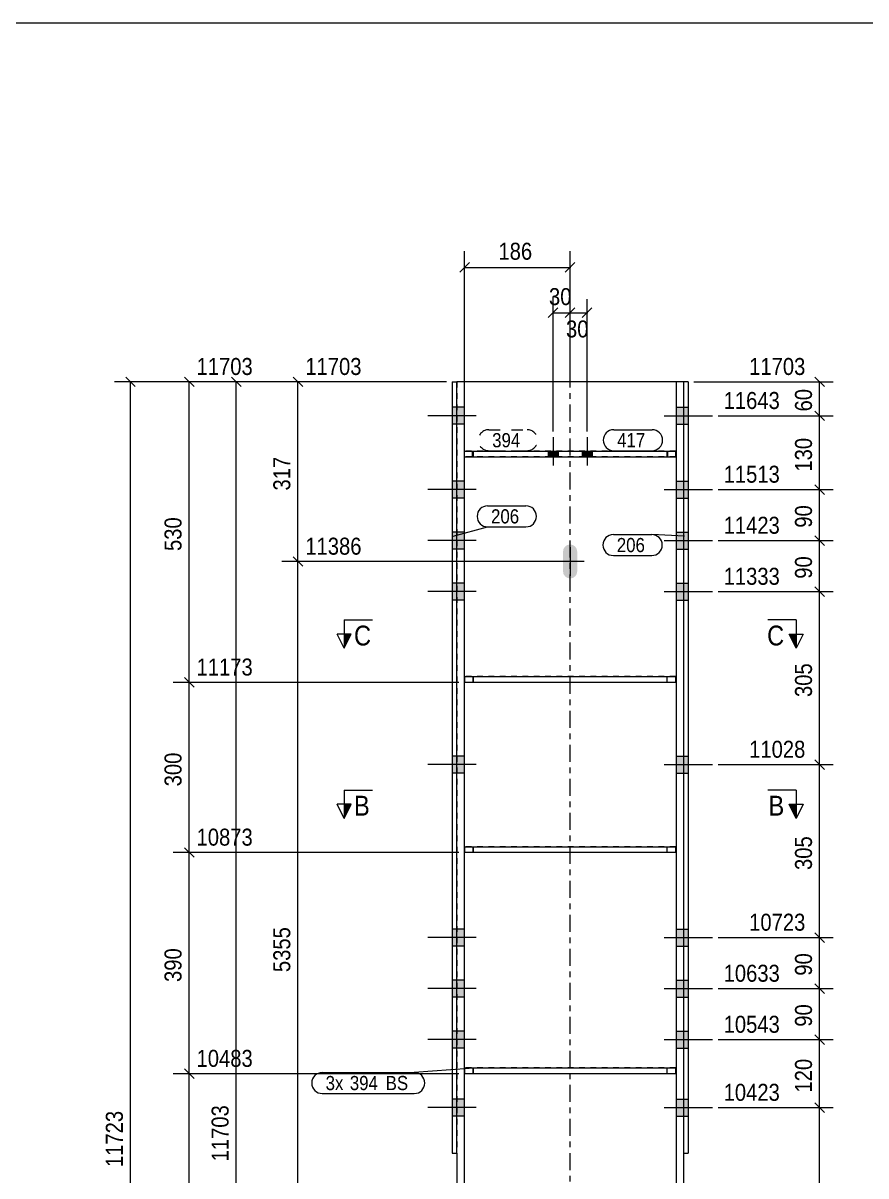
# Model space of a CAD drawing. Header units: millimetres. Extents: x 2 to 579, y 1 to 405.
# Drawn here: x 153.7 to 302.3, y 201.7 to 405 of the extents above; entities that cross this region are included whole.
import ezdxf

# ---------------------------------------------------------------- set-up
doc = ezdxf.new("R2010")
doc.units = ezdxf.units.MM
for name, pattern in [('XKITLINE00', [0]), ('XKITLINE01', [4, 1, -1, 1, -1]), ('XKITLINE02', [4, 2, -2]), ('XKITLINE03', [6, 3, -1, 1, -1])]:
    doc.linetypes.add(name, pattern=pattern)
for name, color, linetype, lineweight in [('Bolt', 3, 'Continuous', 0), ('Dimensions', 7, 'Continuous', 0), ('DrawingSheet', 5, 'Continuous', 0), ('Part', 2, 'Continuous', 0), ('PartMark', 7, 'Continuous', 0), ('Section', 6, 'Continuous', 0)]:
    doc.layers.add(name, color=color, linetype=linetype, lineweight=lineweight)
doc.styles.add('ARIAL', font='ARIAL.TTF')

# ---------------------------------------------------------------- blocks, each defined once
blk = doc.blocks.new('*A8')
at = {"layer": 'Bolt'}
blk.add_hatch(color=3, dxfattribs=at).paths.add_polyline_path([(250.61, 307.15), (250.13, 307.05), (249.65, 307.15), (249.25, 307.42), (248.97, 307.82), (248.88, 308.3), (248.88, 311.8), (248.97, 312.28), (249.25, 312.69), (249.65, 312.96), (250.13, 313.05), (250.61, 312.96), (251.01, 312.69), (251.28, 312.28), (251.38, 311.8), (251.38, 308.3), (251.28, 307.82), (251.01, 307.42)], flags=17)
at = {"layer": 'Bolt', "color": 3, "linetype": 'XKITLINE00', "lineweight": 0}
for p, q in [((250.13, 312.55), (250.13, 307.55)), ((252.63, 310.05), (247.63, 310.05))]:
    blk.add_line(p, q, dxfattribs=at)
blk = doc.blocks.new('*A12')
at = {"layer": 'Bolt'}
for points in [[(230.13, 334.24), (229.33, 334.24), (229.33, 337.24), (230.13, 337.24)], [(230.13, 334.24), (229.33, 334.24), (229.33, 337.24), (230.13, 337.24)], [(231.43, 334.24), (230.13, 334.24), (230.13, 337.24), (231.43, 337.24)], [(231.43, 334.24), (230.13, 334.24), (230.13, 337.24), (231.43, 337.24)], [(230.13, 321.24), (229.33, 321.24), (229.33, 324.24), (230.13, 324.24)], [(230.13, 321.24), (229.33, 321.24), (229.33, 324.24), (230.13, 324.24)], [(231.43, 321.24), (230.13, 321.24), (230.13, 324.24), (231.43, 324.24)], [(231.43, 321.24), (230.13, 321.24), (230.13, 324.24), (231.43, 324.24)], [(230.13, 312.24), (229.33, 312.24), (229.33, 315.24), (230.13, 315.24)], [(230.13, 312.24), (229.33, 312.24), (229.33, 315.24), (230.13, 315.24)], [(231.43, 312.24), (230.13, 312.24), (230.13, 315.24), (231.43, 315.24)], [(231.43, 312.24), (230.13, 312.24), (230.13, 315.24), (231.43, 315.24)], [(230.13, 303.24), (229.33, 303.24), (229.33, 306.24), (230.13, 306.24)], [(230.13, 303.24), (229.33, 303.24), (229.33, 306.24), (230.13, 306.24)], [(231.43, 303.24), (230.13, 303.24), (230.13, 306.24), (231.43, 306.24)], [(231.43, 303.24), (230.13, 303.24), (230.13, 306.24), (231.43, 306.24)], [(230.13, 272.74), (229.33, 272.74), (229.33, 275.74), (230.13, 275.74)], [(230.13, 272.74), (229.33, 272.74), (229.33, 275.74), (230.13, 275.74)], [(231.43, 272.74), (230.13, 272.74), (230.13, 275.74), (231.43, 275.74)], [(231.43, 272.74), (230.13, 272.74), (230.13, 275.74), (231.43, 275.74)], [(230.13, 242.24), (229.33, 242.24), (229.33, 245.24), (230.13, 245.24)], [(230.13, 242.24), (229.33, 242.24), (229.33, 245.24), (230.13, 245.24)], [(231.43, 242.24), (230.13, 242.24), (230.13, 245.24), (231.43, 245.24)], [(231.43, 242.24), (230.13, 242.24), (230.13, 245.24), (231.43, 245.24)], [(230.13, 233.24), (229.33, 233.24), (229.33, 236.24), (230.13, 236.24)], [(230.13, 233.24), (229.33, 233.24), (229.33, 236.24), (230.13, 236.24)], [(231.43, 233.24), (230.13, 233.24), (230.13, 236.24), (231.43, 236.24)], [(231.43, 233.24), (230.13, 233.24), (230.13, 236.24), (231.43, 236.24)], [(230.13, 224.24), (229.33, 224.24), (229.33, 227.24), (230.13, 227.24)], [(230.13, 224.24), (229.33, 224.24), (229.33, 227.24), (230.13, 227.24)], [(231.43, 224.24), (230.13, 224.24), (230.13, 227.24), (231.43, 227.24)], [(231.43, 224.24), (230.13, 224.24), (230.13, 227.24), (231.43, 227.24)], [(230.13, 212.24), (229.33, 212.24), (229.33, 215.24), (230.13, 215.24)], [(230.13, 212.24), (229.33, 212.24), (229.33, 215.24), (230.13, 215.24)], [(231.43, 212.24), (230.13, 212.24), (230.13, 215.24), (231.43, 215.24)], [(231.43, 212.24), (230.13, 212.24), (230.13, 215.24), (231.43, 215.24)]]:
    blk.add_hatch(color=3, dxfattribs=at).paths.add_polyline_path(points, flags=17)
at = {"layer": 'Bolt', "color": 3, "linetype": 'XKITLINE00', "lineweight": 0}
for p, q in [((233.53, 335.74), (225.03, 335.74)), ((233.53, 335.74), (225.03, 335.74)), ((230.13, 337.24), (229.33, 337.24)), ((230.13, 337.24), (229.33, 337.24)), ((231.43, 337.24), (230.13, 337.24)), ((231.43, 337.24), (230.13, 337.24)), ((230.13, 334.24), (229.33, 334.24)), ((230.13, 334.24), (229.33, 334.24)), ((231.43, 334.24), (230.13, 334.24)), ((231.43, 334.24), (230.13, 334.24)), ((230.13, 324.24), (229.33, 324.24)), ((230.13, 324.24), (229.33, 324.24)), ((231.43, 324.24), (230.13, 324.24)), ((231.43, 324.24), (230.13, 324.24)), ((233.53, 322.74), (225.03, 322.74)), ((233.53, 322.74), (225.03, 322.74)), ((230.13, 321.24), (229.33, 321.24)), ((230.13, 321.24), (229.33, 321.24)), ((231.43, 321.24), (230.13, 321.24)), ((231.43, 321.24), (230.13, 321.24)), ((230.13, 315.24), (229.33, 315.24)), ((230.13, 315.24), (229.33, 315.24)), ((231.43, 315.24), (230.13, 315.24)), ((231.43, 315.24), (230.13, 315.24)), ((233.53, 313.74), (225.03, 313.74)), ((233.53, 313.74), (225.03, 313.74)), ((230.13, 312.24), (229.33, 312.24)), ((230.13, 312.24), (229.33, 312.24)), ((231.43, 312.24), (230.13, 312.24)), ((231.43, 312.24), (230.13, 312.24)), ((230.13, 306.24), (229.33, 306.24)), ((230.13, 306.24), (229.33, 306.24)), ((231.43, 306.24), (230.13, 306.24)), ((231.43, 306.24), (230.13, 306.24)), ((233.53, 304.74), (225.03, 304.74)), ((233.53, 304.74), (225.03, 304.74)), ((230.13, 303.24), (229.33, 303.24)), ((230.13, 303.24), (229.33, 303.24)), ((231.43, 303.24), (230.13, 303.24)), ((231.43, 303.24), (230.13, 303.24)), ((230.13, 275.74), (229.33, 275.74)), ((230.13, 275.74), (229.33, 275.74)), ((231.43, 275.74), (230.13, 275.74)), ((231.43, 275.74), (230.13, 275.74)), ((233.53, 274.24), (225.03, 274.24)), ((233.53, 274.24), (225.03, 274.24)), ((230.13, 272.74), (229.33, 272.74)), ((230.13, 272.74), (229.33, 272.74)), ((231.43, 272.74), (230.13, 272.74)), ((231.43, 272.74), (230.13, 272.74)), ((230.13, 245.24), (229.33, 245.24)), ((230.13, 245.24), (229.33, 245.24)), ((231.43, 245.24), (230.13, 245.24)), ((231.43, 245.24), (230.13, 245.24)), ((233.53, 243.74), (225.03, 243.74)), ((233.53, 243.74), (225.03, 243.74)), ((230.13, 242.24), (229.33, 242.24)), ((230.13, 242.24), (229.33, 242.24)), ((231.43, 242.24), (230.13, 242.24)), ((231.43, 242.24), (230.13, 242.24)), ((230.13, 236.24), (229.33, 236.24)), ((230.13, 236.24), (229.33, 236.24)), ((231.43, 236.24), (230.13, 236.24)), ((231.43, 236.24), (230.13, 236.24)), ((233.53, 234.74), (225.03, 234.74)), ((233.53, 234.74), (225.03, 234.74)), ((230.13, 233.24), (229.33, 233.24)), ((230.13, 233.24), (229.33, 233.24)), ((231.43, 233.24), (230.13, 233.24)), ((231.43, 233.24), (230.13, 233.24)), ((233.53, 225.74), (225.03, 225.74)), ((233.53, 225.74), (225.03, 225.74)), ((230.13, 227.24), (229.33, 227.24)), ((230.13, 227.24), (229.33, 227.24)), ((231.43, 227.24), (230.13, 227.24)), ((231.43, 227.24), (230.13, 227.24)), ((230.13, 224.24), (229.33, 224.24)), ((230.13, 224.24), (229.33, 224.24)), ((231.43, 224.24), (230.13, 224.24)), ((231.43, 224.24), (230.13, 224.24)), ((233.53, 213.74), (225.03, 213.74)), ((233.53, 213.74), (225.03, 213.74)), ((230.13, 215.24), (229.33, 215.24)), ((230.13, 215.24), (229.33, 215.24)), ((231.43, 215.24), (230.13, 215.24)), ((231.43, 215.24), (230.13, 215.24)), ((230.13, 212.24), (229.33, 212.24)), ((230.13, 212.24), (229.33, 212.24)), ((231.43, 212.24), (230.13, 212.24)), ((231.43, 212.24), (230.13, 212.24))]:
    blk.add_line(p, q, dxfattribs=at)
blk = doc.blocks.new('*A13')
at = {"layer": 'Bolt'}
for points in [[(270.13, 334.24), (268.83, 334.24), (268.83, 337.24), (270.13, 337.24)], [(270.13, 334.24), (268.83, 334.24), (268.83, 337.24), (270.13, 337.24)], [(270.93, 334.24), (270.13, 334.24), (270.13, 337.24), (270.93, 337.24)], [(270.93, 334.24), (270.13, 334.24), (270.13, 337.24), (270.93, 337.24)], [(270.13, 321.24), (268.83, 321.24), (268.83, 324.24), (270.13, 324.24)], [(270.13, 321.24), (268.83, 321.24), (268.83, 324.24), (270.13, 324.24)], [(270.93, 321.24), (270.13, 321.24), (270.13, 324.24), (270.93, 324.24)], [(270.93, 321.24), (270.13, 321.24), (270.13, 324.24), (270.93, 324.24)], [(270.13, 312.24), (268.83, 312.24), (268.83, 315.24), (270.13, 315.24)], [(270.13, 312.24), (268.83, 312.24), (268.83, 315.24), (270.13, 315.24)], [(270.93, 312.24), (270.13, 312.24), (270.13, 315.24), (270.93, 315.24)], [(270.93, 312.24), (270.13, 312.24), (270.13, 315.24), (270.93, 315.24)], [(270.13, 303.24), (268.83, 303.24), (268.83, 306.24), (270.13, 306.24)], [(270.13, 303.24), (268.83, 303.24), (268.83, 306.24), (270.13, 306.24)], [(270.93, 303.24), (270.13, 303.24), (270.13, 306.24), (270.93, 306.24)], [(270.93, 303.24), (270.13, 303.24), (270.13, 306.24), (270.93, 306.24)], [(270.13, 272.74), (268.83, 272.74), (268.83, 275.74), (270.13, 275.74)], [(270.13, 272.74), (268.83, 272.74), (268.83, 275.74), (270.13, 275.74)], [(270.93, 272.74), (270.13, 272.74), (270.13, 275.74), (270.93, 275.74)], [(270.93, 272.74), (270.13, 272.74), (270.13, 275.74), (270.93, 275.74)], [(270.13, 242.24), (268.83, 242.24), (268.83, 245.24), (270.13, 245.24)], [(270.13, 242.24), (268.83, 242.24), (268.83, 245.24), (270.13, 245.24)], [(270.93, 242.24), (270.13, 242.24), (270.13, 245.24), (270.93, 245.24)], [(270.93, 242.24), (270.13, 242.24), (270.13, 245.24), (270.93, 245.24)], [(270.13, 233.24), (268.83, 233.24), (268.83, 236.24), (270.13, 236.24)], [(270.13, 233.24), (268.83, 233.24), (268.83, 236.24), (270.13, 236.24)], [(270.93, 233.24), (270.13, 233.24), (270.13, 236.24), (270.93, 236.24)], [(270.93, 233.24), (270.13, 233.24), (270.13, 236.24), (270.93, 236.24)], [(270.13, 224.24), (268.83, 224.24), (268.83, 227.24), (270.13, 227.24)], [(270.13, 224.24), (268.83, 224.24), (268.83, 227.24), (270.13, 227.24)], [(270.93, 224.24), (270.13, 224.24), (270.13, 227.24), (270.93, 227.24)], [(270.93, 224.24), (270.13, 224.24), (270.13, 227.24), (270.93, 227.24)], [(270.13, 212.24), (268.83, 212.24), (268.83, 215.24), (270.13, 215.24)], [(270.13, 212.24), (268.83, 212.24), (268.83, 215.24), (270.13, 215.24)], [(270.93, 212.24), (270.13, 212.24), (270.13, 215.24), (270.93, 215.24)], [(270.93, 212.24), (270.13, 212.24), (270.13, 215.24), (270.93, 215.24)]]:
    blk.add_hatch(color=3, dxfattribs=at).paths.add_polyline_path(points, flags=17)
at = {"layer": 'Bolt', "color": 3, "linetype": 'XKITLINE00', "lineweight": 0}
for p, q in [((266.73, 335.74), (275.23, 335.74)), ((266.73, 335.74), (275.23, 335.74)), ((268.83, 337.24), (270.13, 337.24)), ((268.83, 337.24), (270.13, 337.24)), ((270.13, 337.24), (270.93, 337.24)), ((270.13, 337.24), (270.93, 337.24)), ((268.83, 334.24), (270.13, 334.24)), ((268.83, 334.24), (270.13, 334.24)), ((270.13, 334.24), (270.93, 334.24)), ((270.13, 334.24), (270.93, 334.24)), ((268.83, 324.24), (270.13, 324.24)), ((268.83, 324.24), (270.13, 324.24)), ((270.13, 324.24), (270.93, 324.24)), ((270.13, 324.24), (270.93, 324.24)), ((266.73, 322.74), (275.23, 322.74)), ((266.73, 322.74), (275.23, 322.74)), ((268.83, 321.24), (270.13, 321.24)), ((268.83, 321.24), (270.13, 321.24)), ((270.13, 321.24), (270.93, 321.24)), ((270.13, 321.24), (270.93, 321.24)), ((268.83, 315.24), (270.13, 315.24)), ((268.83, 315.24), (270.13, 315.24)), ((270.13, 315.24), (270.93, 315.24)), ((270.13, 315.24), (270.93, 315.24)), ((266.73, 313.74), (275.23, 313.74)), ((266.73, 313.74), (275.23, 313.74)), ((268.83, 312.24), (270.13, 312.24)), ((268.83, 312.24), (270.13, 312.24)), ((270.13, 312.24), (270.93, 312.24)), ((270.13, 312.24), (270.93, 312.24)), ((268.83, 306.24), (270.13, 306.24)), ((268.83, 306.24), (270.13, 306.24)), ((270.13, 306.24), (270.93, 306.24)), ((270.13, 306.24), (270.93, 306.24)), ((266.73, 304.74), (275.23, 304.74)), ((266.73, 304.74), (275.23, 304.74)), ((268.83, 303.24), (270.13, 303.24)), ((268.83, 303.24), (270.13, 303.24)), ((270.13, 303.24), (270.93, 303.24)), ((270.13, 303.24), (270.93, 303.24)), ((268.83, 275.74), (270.13, 275.74)), ((268.83, 275.74), (270.13, 275.74)), ((270.13, 275.74), (270.93, 275.74)), ((270.13, 275.74), (270.93, 275.74)), ((266.73, 274.24), (275.23, 274.24)), ((266.73, 274.24), (275.23, 274.24)), ((268.83, 272.74), (270.13, 272.74)), ((268.83, 272.74), (270.13, 272.74)), ((270.13, 272.74), (270.93, 272.74)), ((270.13, 272.74), (270.93, 272.74)), ((268.83, 245.24), (270.13, 245.24)), ((268.83, 245.24), (270.13, 245.24)), ((270.13, 245.24), (270.93, 245.24)), ((270.13, 245.24), (270.93, 245.24)), ((266.73, 243.74), (275.23, 243.74)), ((266.73, 243.74), (275.23, 243.74)), ((268.83, 242.24), (270.13, 242.24)), ((268.83, 242.24), (270.13, 242.24)), ((270.13, 242.24), (270.93, 242.24)), ((270.13, 242.24), (270.93, 242.24)), ((268.83, 236.24), (270.13, 236.24)), ((268.83, 236.24), (270.13, 236.24)), ((270.13, 236.24), (270.93, 236.24)), ((270.13, 236.24), (270.93, 236.24)), ((266.73, 234.74), (275.23, 234.74)), ((266.73, 234.74), (275.23, 234.74)), ((268.83, 233.24), (270.13, 233.24)), ((268.83, 233.24), (270.13, 233.24)), ((270.13, 233.24), (270.93, 233.24)), ((270.13, 233.24), (270.93, 233.24)), ((266.73, 225.74), (275.23, 225.74)), ((266.73, 225.74), (275.23, 225.74)), ((268.83, 227.24), (270.13, 227.24)), ((268.83, 227.24), (270.13, 227.24)), ((270.13, 227.24), (270.93, 227.24)), ((270.13, 227.24), (270.93, 227.24)), ((268.83, 224.24), (270.13, 224.24)), ((268.83, 224.24), (270.13, 224.24)), ((270.13, 224.24), (270.93, 224.24)), ((270.13, 224.24), (270.93, 224.24)), ((266.73, 213.74), (275.23, 213.74)), ((266.73, 213.74), (275.23, 213.74)), ((268.83, 215.24), (270.13, 215.24)), ((268.83, 215.24), (270.13, 215.24)), ((270.13, 215.24), (270.93, 215.24)), ((270.13, 215.24), (270.93, 215.24)), ((268.83, 212.24), (270.13, 212.24)), ((268.83, 212.24), (270.13, 212.24)), ((270.13, 212.24), (270.93, 212.24)), ((270.13, 212.24), (270.93, 212.24))]:
    blk.add_line(p, q, dxfattribs=at)
blk = doc.blocks.new('*A14')
at = {"layer": 'Bolt'}
for points in [[(246.23, 328.49), (246.23, 329.49), (248.03, 329.49), (248.03, 328.49)], [(246.23, 328.49), (246.23, 329.49), (248.03, 329.49), (248.03, 328.49)], [(252.23, 328.49), (252.23, 329.49), (254.03, 329.49), (254.03, 328.49)], [(252.23, 328.49), (252.23, 329.49), (254.03, 329.49), (254.03, 328.49)]]:
    blk.add_hatch(color=3, dxfattribs=at).paths.add_polyline_path(points, flags=17)
at = {"layer": 'Bolt', "color": 3, "linetype": 'XKITLINE00', "lineweight": 0}
for p, q in [((247.13, 331.99), (247.13, 326.99)), ((247.13, 331.99), (247.13, 326.99)), ((253.13, 331.99), (253.13, 326.99)), ((253.13, 331.99), (253.13, 326.99)), ((246.23, 329.49), (246.23, 328.49)), ((246.23, 329.49), (246.23, 328.49)), ((248.03, 329.49), (248.03, 328.49)), ((248.03, 329.49), (248.03, 328.49)), ((252.23, 329.49), (252.23, 328.49)), ((252.23, 329.49), (252.23, 328.49)), ((254.03, 329.49), (254.03, 328.49)), ((254.03, 329.49), (254.03, 328.49))]:
    blk.add_line(p, q, dxfattribs=at)
blk = doc.blocks.new('*A15')
at = {"layer": 'Part', "color": 7, "linetype": 'XKITLINE03', "lineweight": 0}
blk.add_line((250.13, 190.74), (250.13, 351.74), dxfattribs=at)
at = {"layer": 'Part', "color": 2, "linetype": 'XKITLINE00', "lineweight": 0}
for p, q in [((270.13, 341.74), (230.13, 341.74)), ((231.43, 341.74), (231.43, 329.49)), ((268.83, 341.74), (268.83, 329.49)), ((231.43, 328.49), (231.43, 190.74)), ((268.83, 328.49), (268.83, 190.74)), ((230.13, 205.74), (230.13, 190.74)), ((270.13, 205.74), (270.13, 190.74))]:
    blk.add_line(p, q, dxfattribs=at)
at = {"layer": 'Part', "color": 7, "linetype": 'XKITLINE01', "lineweight": 0}
for p, q in [((230.13, 341.74), (230.13, 205.74)), ((231.43, 341.74), (231.43, 328.49)), ((270.13, 341.74), (270.13, 205.74)), ((268.83, 329.49), (268.83, 328.49))]:
    blk.add_line(p, q, dxfattribs=at)
blk = doc.blocks.new('*A17')
at = {"layer": 'Part', "color": 7, "linetype": 'XKITLINE01', "lineweight": 0}
for p, q in [((268.73, 329.49), (231.53, 329.49)), ((231.53, 328.49), (231.53, 329.49)), ((233.03, 329.49), (233.03, 328.49)), ((267.23, 328.49), (267.23, 329.49)), ((268.73, 329.49), (268.73, 328.49)), ((268.73, 328.49), (231.53, 328.49))]:
    blk.add_line(p, q, dxfattribs=at)
blk = doc.blocks.new('*A18')
at = {"layer": 'Part', "color": 2, "linetype": 'XKITLINE00', "lineweight": 0}
for p, q in [((231.53, 220.73), (268.73, 220.73)), ((231.53, 220.73), (231.53, 219.73)), ((268.73, 219.73), (231.53, 219.73)), ((268.73, 220.73), (268.73, 219.73))]:
    blk.add_line(p, q, dxfattribs=at)
at = {"layer": 'Part', "color": 7, "linetype": 'XKITLINE01', "lineweight": 0}
for p, q in [((233.03, 219.73), (233.03, 220.73)), ((267.23, 219.73), (267.23, 220.73))]:
    blk.add_line(p, q, dxfattribs=at)
blk = doc.blocks.new('*A19')
at = {"layer": 'Part', "color": 7, "linetype": 'XKITLINE01', "lineweight": 0}
for p, q in [((268.73, 220.73), (231.53, 220.73)), ((231.53, 219.73), (231.53, 220.73)), ((268.73, 219.73), (231.53, 219.73)), ((233.03, 220.73), (233.03, 219.73)), ((267.23, 219.73), (267.23, 220.73)), ((268.73, 220.73), (268.73, 219.73))]:
    blk.add_line(p, q, dxfattribs=at)
blk = doc.blocks.new('*A20')
at = {"layer": 'Part', "color": 2, "linetype": 'XKITLINE00', "lineweight": 0}
for p, q in [((231.53, 289.74), (268.73, 289.74)), ((231.53, 289.74), (231.53, 288.74)), ((268.73, 288.74), (231.53, 288.74)), ((268.73, 289.74), (268.73, 288.74))]:
    blk.add_line(p, q, dxfattribs=at)
at = {"layer": 'Part', "color": 7, "linetype": 'XKITLINE01', "lineweight": 0}
for p, q in [((233.03, 288.74), (233.03, 289.74)), ((267.23, 288.74), (267.23, 289.74))]:
    blk.add_line(p, q, dxfattribs=at)
blk = doc.blocks.new('*A21')
at = {"layer": 'Part', "color": 7, "linetype": 'XKITLINE01', "lineweight": 0}
for p, q in [((268.73, 289.74), (231.53, 289.74)), ((231.53, 288.74), (231.53, 289.74)), ((268.73, 288.74), (231.53, 288.74)), ((233.03, 289.74), (233.03, 288.74)), ((267.23, 288.74), (267.23, 289.74)), ((268.73, 289.74), (268.73, 288.74))]:
    blk.add_line(p, q, dxfattribs=at)
blk = doc.blocks.new('*A22')
at = {"layer": 'Part', "color": 7, "linetype": 'XKITLINE01', "lineweight": 0}
for p, q in [((268.73, 259.74), (231.53, 259.74)), ((231.53, 258.74), (231.53, 259.74)), ((268.73, 258.74), (231.53, 258.74)), ((233.03, 259.74), (233.03, 258.74)), ((267.23, 258.74), (267.23, 259.74)), ((268.73, 259.74), (268.73, 258.74))]:
    blk.add_line(p, q, dxfattribs=at)
blk = doc.blocks.new('*A23')
at = {"layer": 'Part', "color": 2, "linetype": 'XKITLINE00', "lineweight": 0}
for p, q in [((231.53, 259.74), (268.73, 259.74)), ((231.53, 259.74), (231.53, 258.74)), ((268.73, 258.74), (231.53, 258.74)), ((268.73, 259.74), (268.73, 258.74))]:
    blk.add_line(p, q, dxfattribs=at)
at = {"layer": 'Part', "color": 7, "linetype": 'XKITLINE01', "lineweight": 0}
for p, q in [((233.03, 258.74), (233.03, 259.74)), ((267.23, 258.74), (267.23, 259.74))]:
    blk.add_line(p, q, dxfattribs=at)
blk = doc.blocks.new('*A26')
at = {"layer": 'Part', "color": 2, "linetype": 'XKITLINE00', "lineweight": 0}
for p, q in [((229.33, 341.74), (230.13, 341.74)), ((229.33, 341.74), (229.33, 205.74)), ((230.13, 205.74), (230.13, 341.74)), ((229.33, 205.74), (230.13, 205.74))]:
    blk.add_line(p, q, dxfattribs=at)
blk = doc.blocks.new('*A27')
at = {"layer": 'Part', "color": 2, "linetype": 'XKITLINE00', "lineweight": 0}
for p, q in [((270.93, 341.74), (270.13, 341.74)), ((270.13, 341.74), (270.13, 205.74)), ((270.93, 341.74), (270.93, 205.74)), ((270.13, 205.74), (270.93, 205.74))]:
    blk.add_line(p, q, dxfattribs=at)
blk = doc.blocks.new('*A28')
at = {"layer": 'Part', "color": 2, "linetype": 'XKITLINE00', "lineweight": 0}
for p, q in [((231.43, 329.49), (268.83, 329.49)), ((231.43, 329.49), (231.43, 328.49)), ((268.83, 328.49), (268.83, 329.49)), ((231.43, 328.49), (268.83, 328.49))]:
    blk.add_line(p, q, dxfattribs=at)
at = {"layer": 'Part', "color": 7, "linetype": 'XKITLINE01', "lineweight": 0}
for p, q in [((232.93, 328.49), (232.93, 329.49)), ((267.33, 328.49), (267.33, 329.49))]:
    blk.add_line(p, q, dxfattribs=at)
blk = doc.blocks.new('*A69')
at = {"layer": 'DrawingSheet', "color": 5, "linetype": 'XKITLINE00', "lineweight": 0}
blk.add_line((579, 405), (5, 405), dxfattribs=at)
blk = doc.blocks.new('*A77')
at = {"layer": 'Dimensions', "color": 7, "linetype": 'XKITLINE00', "lineweight": 0}
for p, q in [((228.33, 341.74), (169.75, 341.74)), ((171.75, 342.58), (173.45, 340.89)), ((172.6, 75.91), (172.6, 341.74))]:
    blk.add_line(p, q, dxfattribs=at)
at = {"layer": 'Dimensions', "color": 3}
blk.add_point((172.6, 341.74), dxfattribs=at)
at = {"layer": 'Dimensions', "color": 3, "style": 'ARIAL', "width": 0.85}
blk.add_text('11723', height=3, rotation=90.0002, dxfattribs=at).set_placement((171.25, 203.26))
blk = doc.blocks.new('*A79')
at = {"layer": 'Dimensions', "color": 7, "linetype": 'XKITLINE00', "lineweight": 0}
for p, q in [((276.23, 213.74), (296.53, 213.74)), ((293.28, 214.58), (294.98, 212.89)), ((294.13, 77.91), (294.13, 213.74)), ((294.13, 85.13), (294.13, 77.91)), ((293.63, 80.41), (294.13, 77.91)), ((294.63, 80.41), (294.13, 77.91)), ((271.13, 77.91), (296.53, 77.91)), ((271.13, 77.91), (296.53, 77.91)), ((293.28, 78.76), (294.98, 77.06))]:
    blk.add_line(p, q, dxfattribs=at)
at = {"layer": 'Dimensions', "color": 3}
for p in [(294.13, 213.74), (294.13, 77.91)]:
    blk.add_point(p, dxfattribs=at)
at = {"layer": 'Dimensions', "color": 7}
blk.add_point((294.13, 77.91), dxfattribs=at)
at = {"layer": 'Dimensions', "color": 3, "style": 'ARIAL', "width": 0.85}
blk.add_text('10423', height=3, dxfattribs=at).set_placement((277.2, 214.94))
for s, p in [('10423', (292.78, 140.26)), ('RD', (292.93, 79.36))]:
    blk.add_text(s, height=3, rotation=90.0002, dxfattribs=at).set_placement(p)
blk = doc.blocks.new('*A80')
at = {"layer": 'Dimensions', "color": 7, "linetype": 'XKITLINE00', "lineweight": 0}
for p, q in [((276.23, 225.74), (296.53, 225.74)), ((293.28, 226.58), (294.98, 224.89)), ((294.13, 213.74), (294.13, 225.74)), ((276.23, 213.74), (296.53, 213.74)), ((293.28, 214.58), (294.98, 212.89))]:
    blk.add_line(p, q, dxfattribs=at)
at = {"layer": 'Dimensions', "color": 3}
for p in [(294.13, 225.74), (294.13, 213.74)]:
    blk.add_point(p, dxfattribs=at)
at = {"layer": 'Dimensions', "color": 3, "style": 'ARIAL', "width": 0.85}
blk.add_text('10543', height=3, dxfattribs=at).set_placement((277.2, 226.94))
blk.add_text('120', height=3, rotation=90.0002, dxfattribs=at).set_placement((292.78, 216.4))
blk = doc.blocks.new('*A81')
at = {"layer": 'Dimensions', "color": 7, "linetype": 'XKITLINE00', "lineweight": 0}
for p, q in [((276.23, 234.74), (296.53, 234.74)), ((293.28, 235.58), (294.98, 233.89)), ((294.13, 225.74), (294.13, 234.74)), ((276.23, 225.74), (296.53, 225.74)), ((293.28, 226.58), (294.98, 224.89))]:
    blk.add_line(p, q, dxfattribs=at)
at = {"layer": 'Dimensions', "color": 3}
for p in [(294.13, 234.74), (294.13, 225.74)]:
    blk.add_point(p, dxfattribs=at)
at = {"layer": 'Dimensions', "color": 3, "style": 'ARIAL', "width": 0.85}
blk.add_text('10633', height=3, dxfattribs=at).set_placement((277.2, 235.94))
blk.add_text('90', height=3, rotation=90.0002, dxfattribs=at).set_placement((292.78, 228.01))
blk = doc.blocks.new('*A82')
at = {"layer": 'Dimensions', "color": 7, "linetype": 'XKITLINE00', "lineweight": 0}
for p, q in [((293.28, 244.58), (294.98, 242.89)), ((276.23, 243.74), (296.53, 243.74)), ((294.13, 234.74), (294.13, 243.74)), ((276.23, 234.74), (296.53, 234.74)), ((293.28, 235.58), (294.98, 233.89))]:
    blk.add_line(p, q, dxfattribs=at)
at = {"layer": 'Dimensions', "color": 3}
for p in [(294.13, 243.74), (294.13, 234.74)]:
    blk.add_point(p, dxfattribs=at)
at = {"layer": 'Dimensions', "color": 3, "style": 'ARIAL', "width": 0.85}
blk.add_text('10723', height=3, dxfattribs=at).set_placement((281.7, 244.94))
blk.add_text('90', height=3, rotation=90.0002, dxfattribs=at).set_placement((292.78, 237.01))
blk = doc.blocks.new('*A83')
at = {"layer": 'Dimensions', "color": 7, "linetype": 'XKITLINE00', "lineweight": 0}
for p, q in [((293.28, 275.08), (294.98, 273.39)), ((276.23, 274.24), (296.53, 274.24)), ((294.13, 243.74), (294.13, 274.24)), ((293.28, 244.58), (294.98, 242.89)), ((276.23, 243.74), (296.53, 243.74))]:
    blk.add_line(p, q, dxfattribs=at)
at = {"layer": 'Dimensions', "color": 3}
for p in [(294.13, 274.24), (294.13, 243.74)]:
    blk.add_point(p, dxfattribs=at)
at = {"layer": 'Dimensions', "color": 3, "style": 'ARIAL', "width": 0.85}
blk.add_text('11028', height=3, dxfattribs=at).set_placement((281.7, 275.44))
blk.add_text('305', height=3, rotation=90.0002, dxfattribs=at).set_placement((292.78, 255.65))
blk = doc.blocks.new('*A84')
at = {"layer": 'Dimensions', "color": 7, "linetype": 'XKITLINE00', "lineweight": 0}
for p, q in [((293.28, 305.58), (294.98, 303.89)), ((276.23, 304.74), (296.53, 304.74)), ((294.13, 274.24), (294.13, 304.74)), ((293.28, 275.08), (294.98, 273.39)), ((276.23, 274.24), (296.53, 274.24))]:
    blk.add_line(p, q, dxfattribs=at)
at = {"layer": 'Dimensions', "color": 3}
for p in [(294.13, 304.74), (294.13, 274.24)]:
    blk.add_point(p, dxfattribs=at)
at = {"layer": 'Dimensions', "color": 3, "style": 'ARIAL', "width": 0.85}
blk.add_text('11333', height=3, dxfattribs=at).set_placement((277.2, 305.94))
blk.add_text('305', height=3, rotation=90.0002, dxfattribs=at).set_placement((292.78, 286.15))
blk = doc.blocks.new('*A85')
at = {"layer": 'Dimensions', "color": 7, "linetype": 'XKITLINE00', "lineweight": 0}
for p, q in [((276.23, 313.74), (296.53, 313.74)), ((293.28, 314.58), (294.98, 312.89)), ((294.13, 304.74), (294.13, 313.74)), ((293.28, 305.58), (294.98, 303.89)), ((276.23, 304.74), (296.53, 304.74))]:
    blk.add_line(p, q, dxfattribs=at)
at = {"layer": 'Dimensions', "color": 3}
for p in [(294.13, 313.74), (294.13, 304.74)]:
    blk.add_point(p, dxfattribs=at)
at = {"layer": 'Dimensions', "color": 3, "style": 'ARIAL', "width": 0.85}
blk.add_text('11423', height=3, dxfattribs=at).set_placement((277.2, 314.94))
blk.add_text('90', height=3, rotation=90.0002, dxfattribs=at).set_placement((292.78, 307.01))
blk = doc.blocks.new('*A86')
at = {"layer": 'Dimensions', "color": 7, "linetype": 'XKITLINE00', "lineweight": 0}
for p, q in [((293.28, 323.58), (294.98, 321.89)), ((276.23, 322.74), (296.53, 322.74)), ((294.13, 313.74), (294.13, 322.74)), ((276.23, 313.74), (296.53, 313.74)), ((293.28, 314.58), (294.98, 312.89))]:
    blk.add_line(p, q, dxfattribs=at)
at = {"layer": 'Dimensions', "color": 3}
for p in [(294.13, 322.74), (294.13, 313.74)]:
    blk.add_point(p, dxfattribs=at)
at = {"layer": 'Dimensions', "color": 3, "style": 'ARIAL', "width": 0.85}
blk.add_text('11513', height=3, dxfattribs=at).set_placement((277.2, 323.94))
blk.add_text('90', height=3, rotation=90.0002, dxfattribs=at).set_placement((292.78, 316.01))
blk = doc.blocks.new('*A87')
at = {"layer": 'Dimensions', "color": 7, "linetype": 'XKITLINE00', "lineweight": 0}
for p, q in [((276.23, 335.74), (296.53, 335.74)), ((293.28, 336.58), (294.98, 334.89)), ((294.13, 322.74), (294.13, 335.74)), ((293.28, 323.58), (294.98, 321.89)), ((276.23, 322.74), (296.53, 322.74))]:
    blk.add_line(p, q, dxfattribs=at)
at = {"layer": 'Dimensions', "color": 3}
for p in [(294.13, 335.74), (294.13, 322.74)]:
    blk.add_point(p, dxfattribs=at)
at = {"layer": 'Dimensions', "color": 3, "style": 'ARIAL', "width": 0.85}
blk.add_text('11643', height=3, dxfattribs=at).set_placement((277.2, 336.94))
blk.add_text('130', height=3, rotation=90.0002, dxfattribs=at).set_placement((292.78, 325.9))
blk = doc.blocks.new('*A88')
at = {"layer": 'Dimensions', "color": 7, "linetype": 'XKITLINE00', "lineweight": 0}
for p, q in [((271.93, 341.74), (296.53, 341.74)), ((293.28, 342.58), (294.98, 340.89)), ((294.13, 335.74), (294.13, 341.74)), ((276.23, 335.74), (296.53, 335.74)), ((293.28, 336.58), (294.98, 334.89))]:
    blk.add_line(p, q, dxfattribs=at)
at = {"layer": 'Dimensions', "color": 3}
for p in [(294.13, 341.74), (294.13, 335.74)]:
    blk.add_point(p, dxfattribs=at)
at = {"layer": 'Dimensions', "color": 3, "style": 'ARIAL', "width": 0.85}
blk.add_text('11703', height=3, dxfattribs=at).set_placement((281.7, 342.94))
blk.add_text('60', height=3, rotation=90.0002, dxfattribs=at).set_placement((292.78, 336.51))
blk = doc.blocks.new('*A89')
at = {"layer": 'Dimensions', "color": 7, "linetype": 'XKITLINE00', "lineweight": 0}
for p, q in [((231.53, 330.49), (231.53, 364.76)), ((250.13, 342.74), (250.13, 364.76)), ((232.38, 362.76), (230.68, 361.06)), ((231.53, 361.91), (250.13, 361.91)), ((250.98, 362.76), (249.28, 361.06))]:
    blk.add_line(p, q, dxfattribs=at)
at = {"layer": 'Dimensions', "color": 3}
for p in [(231.53, 361.91), (250.13, 361.91)]:
    blk.add_point(p, dxfattribs=at)
at = {"layer": 'Dimensions', "color": 3, "style": 'ARIAL', "width": 0.85}
blk.add_text('186', height=3, dxfattribs=at).set_placement((237.49, 363.26))
blk = doc.blocks.new('*A92')
at = {"layer": 'Dimensions', "color": 7, "linetype": 'XKITLINE00', "lineweight": 0}
for p, q in [((247.13, 332.99), (247.13, 356.76)), ((250.13, 342.74), (250.13, 356.76)), ((247.98, 354.76), (246.28, 353.06)), ((247.13, 353.91), (250.13, 353.91)), ((250.98, 354.76), (249.28, 353.06))]:
    blk.add_line(p, q, dxfattribs=at)
at = {"layer": 'Dimensions', "color": 3}
for p in [(247.13, 353.91), (250.13, 353.91)]:
    blk.add_point(p, dxfattribs=at)
at = {"layer": 'Dimensions', "color": 3, "style": 'ARIAL', "width": 0.85}
blk.add_text('30', height=3, dxfattribs=at).set_placement((246.4, 355.26))
blk = doc.blocks.new('*A93')
at = {"layer": 'Dimensions', "color": 7, "linetype": 'XKITLINE00', "lineweight": 0}
for p, q in [((250.13, 342.74), (250.13, 356.31)), ((253.13, 332.99), (253.13, 356.31)), ((250.98, 354.76), (249.28, 353.06)), ((250.13, 353.91), (253.13, 353.91)), ((253.98, 354.76), (252.28, 353.06))]:
    blk.add_line(p, q, dxfattribs=at)
at = {"layer": 'Dimensions', "color": 3}
for p in [(250.13, 353.91), (253.13, 353.91)]:
    blk.add_point(p, dxfattribs=at)
at = {"layer": 'Dimensions', "color": 3, "style": 'ARIAL', "width": 0.85}
blk.add_text('30', height=3, dxfattribs=at).set_placement((249.4, 349.56))
blk = doc.blocks.new('*A95')
at = {"layer": 'PartMark', "color": 7, "linetype": 'XKITLINE00', "lineweight": 0}
for p, q in [((257.82, 333.29), (264.58, 333.29)), ((257.82, 329.59), (264.58, 329.59))]:
    blk.add_line(p, q, dxfattribs=at)
for centre, start, end in [((257.82, 331.44), 90, 270), ((264.58, 331.44), 270, 90)]:
    blk.add_arc(centre, 1.85, start, end, dxfattribs=at)
at = {"layer": 'PartMark', "color": 3, "style": 'ARIAL', "width": 0.85}
blk.add_text('417', height=2.5, dxfattribs=at).set_placement((258.42, 330.19))
blk = doc.blocks.new('*A96')
at = {"layer": 'PartMark', "color": 7, "linetype": 'XKITLINE00', "lineweight": 0}
for p, q in [((257.76, 314.8), (264.52, 314.8)), ((270.32, 314.51), (264.52, 314.8)), ((257.76, 311.1), (264.52, 311.1))]:
    blk.add_line(p, q, dxfattribs=at)
for centre, start, end in [((257.76, 312.95), 90, 270), ((264.52, 312.95), 270, 90)]:
    blk.add_arc(centre, 1.85, start, end, dxfattribs=at)
at = {"layer": 'PartMark', "color": 3, "style": 'ARIAL', "width": 0.85}
blk.add_text('206', height=2.5, dxfattribs=at).set_placement((258.36, 311.7))
blk = doc.blocks.new('*A97')
at = {"layer": 'PartMark', "color": 7, "linetype": 'XKITLINE00', "lineweight": 0}
for p, q in [((235.58, 319.86), (242.34, 319.86)), ((229.52, 314.51), (235.58, 316.16)), ((235.58, 316.16), (242.34, 316.16))]:
    blk.add_line(p, q, dxfattribs=at)
for centre, start, end in [((235.58, 318.01), 90, 270), ((242.34, 318.01), 270, 90)]:
    blk.add_arc(centre, 1.85, start, end, dxfattribs=at)
at = {"layer": 'PartMark', "color": 3, "style": 'ARIAL', "width": 0.85}
blk.add_text('206', height=2.5, dxfattribs=at).set_placement((236.18, 316.76))
blk = doc.blocks.new('*A98')
at = {"layer": 'PartMark', "color": 7, "linetype": 'XKITLINE02', "lineweight": 0}
for p, q in [((235.78, 333.29), (242.54, 333.29)), ((235.78, 329.59), (242.54, 329.59))]:
    blk.add_line(p, q, dxfattribs=at)
for centre, start, end in [((235.78, 331.44), 90, 270), ((242.54, 331.44), 270, 90)]:
    blk.add_arc(centre, 1.85, start, end, dxfattribs=at)
at = {"layer": 'PartMark', "color": 3, "style": 'ARIAL', "width": 0.85}
blk.add_text('394', height=2.5, dxfattribs=at).set_placement((236.38, 330.19))
blk = doc.blocks.new('*A102')
at = {"layer": 'PartMark', "color": 7, "linetype": 'XKITLINE00', "lineweight": 0}
for p, q in [((206.41, 219.93), (222.64, 219.93)), ((232.3, 220.67), (222.64, 219.93)), ((206.41, 216.23), (222.64, 216.23))]:
    blk.add_line(p, q, dxfattribs=at)
for centre, start, end in [((206.41, 218.08), 90, 270), ((222.64, 218.08), 270, 90)]:
    blk.add_arc(centre, 1.85, start, end, dxfattribs=at)
at = {"layer": 'PartMark', "color": 3, "style": 'ARIAL', "width": 0.85}
for s, p in [('3x', (207.01, 216.83)), ('394', (211.28, 216.83)), ('BS', (217.6, 216.83))]:
    blk.add_text(s, height=2.5, dxfattribs=at).set_placement(p)
blk = doc.blocks.new('*A103')
at = {"layer": 'Section'}
for points in [[(211.52, 297.24), (210.27, 294.74), (210.27, 297.24)], [(289.99, 297.24), (289.99, 294.74), (288.74, 297.24)]]:
    blk.add_hatch(color=3, dxfattribs=at).paths.add_polyline_path(points, flags=17)
at = {"layer": 'Section', "color": 1, "linetype": 'XKITLINE00', "lineweight": 0}
for p, q in [((210.27, 299.74), (215.27, 299.74)), ((210.27, 299.74), (210.27, 294.74)), ((289.99, 299.74), (284.99, 299.74)), ((289.99, 299.74), (289.99, 294.74))]:
    blk.add_line(p, q, dxfattribs=at)
at = {"layer": 'Section', "color": 3, "linetype": 'XKITLINE00', "lineweight": 0}
for p, q in [((210.27, 294.74), (209.02, 297.24)), ((211.52, 297.24), (209.02, 297.24)), ((210.27, 294.74), (211.52, 297.24)), ((288.74, 297.24), (291.24, 297.24)), ((289.99, 294.74), (288.74, 297.24)), ((291.24, 297.24), (289.99, 294.74))]:
    blk.add_line(p, q, dxfattribs=at)
at = {"layer": 'Section', "color": 7, "style": 'ARIAL', "width": 0.85}
for p in [(212.02, 295.24), (284.87, 295.24)]:
    blk.add_text('C', height=3.5, dxfattribs=at).set_placement(p)
blk = doc.blocks.new('*A104')
at = {"layer": 'Section'}
for points in [[(211.52, 267.24), (210.27, 264.74), (210.27, 267.24)], [(289.99, 267.24), (289.99, 264.74), (288.74, 267.24)]]:
    blk.add_hatch(color=3, dxfattribs=at).paths.add_polyline_path(points, flags=17)
at = {"layer": 'Section', "color": 1, "linetype": 'XKITLINE00', "lineweight": 0}
for p, q in [((210.27, 269.74), (215.27, 269.74)), ((210.27, 269.74), (210.27, 264.74)), ((289.99, 269.74), (284.99, 269.74)), ((289.99, 269.74), (289.99, 264.74))]:
    blk.add_line(p, q, dxfattribs=at)
at = {"layer": 'Section', "color": 3, "linetype": 'XKITLINE00', "lineweight": 0}
for p, q in [((210.27, 264.74), (209.02, 267.24)), ((211.52, 267.24), (209.02, 267.24)), ((210.27, 264.74), (211.52, 267.24)), ((288.74, 267.24), (291.24, 267.24)), ((289.99, 264.74), (288.74, 267.24)), ((291.24, 267.24), (289.99, 264.74))]:
    blk.add_line(p, q, dxfattribs=at)
at = {"layer": 'Section', "color": 7, "style": 'ARIAL', "width": 0.85}
for p in [(212.02, 265.24), (285.12, 265.24)]:
    blk.add_text('B', height=3.5, dxfattribs=at).set_placement(p)
blk = doc.blocks.new('*A107')
at = {"layer": 'Dimensions', "color": 7, "linetype": 'XKITLINE00', "lineweight": 0}
for p, q in [((228.33, 341.74), (188.4, 341.74)), ((190.4, 342.58), (192.1, 340.89)), ((191.25, 77.91), (191.25, 341.74))]:
    blk.add_line(p, q, dxfattribs=at)
at = {"layer": 'Dimensions', "color": 3}
blk.add_point((191.25, 341.74), dxfattribs=at)
at = {"layer": 'Dimensions', "color": 3, "style": 'ARIAL', "width": 0.85}
blk.add_text('11703', height=3, rotation=90.0002, dxfattribs=at).set_placement((189.9, 204.26))
blk = doc.blocks.new('*A108')
at = {"layer": 'Dimensions', "color": 7, "linetype": 'XKITLINE00', "lineweight": 0}
for p, q in [((230.53, 219.73), (180.1, 219.73)), ((182.1, 220.58), (183.8, 218.88)), ((182.95, 77.91), (182.95, 219.73)), ((229.13, 77.91), (180.1, 77.91)), ((182.1, 78.76), (183.8, 77.06))]:
    blk.add_line(p, q, dxfattribs=at)
at = {"layer": 'Dimensions', "color": 3}
for p in [(182.95, 219.73), (182.95, 77.91)]:
    blk.add_point(p, dxfattribs=at)
at = {"layer": 'Dimensions', "color": 3, "style": 'ARIAL', "width": 0.85}
blk.add_text('10483', height=3, dxfattribs=at).set_placement((184.25, 220.93))
blk.add_text('10483', height=3, rotation=90.0002, dxfattribs=at).set_placement((181.6, 143.26))
blk = doc.blocks.new('*A109')
at = {"layer": 'Dimensions', "color": 7, "linetype": 'XKITLINE00', "lineweight": 0}
for p, q in [((230.53, 258.74), (180.1, 258.74)), ((182.1, 259.58), (183.8, 257.89)), ((182.95, 219.73), (182.95, 258.74)), ((230.53, 219.73), (180.1, 219.73)), ((182.1, 220.58), (183.8, 218.88))]:
    blk.add_line(p, q, dxfattribs=at)
at = {"layer": 'Dimensions', "color": 3}
for p in [(182.95, 258.74), (182.95, 219.73)]:
    blk.add_point(p, dxfattribs=at)
at = {"layer": 'Dimensions', "color": 3, "style": 'ARIAL', "width": 0.85}
blk.add_text('10873', height=3, dxfattribs=at).set_placement((184.25, 259.94))
blk.add_text('390', height=3, rotation=90.0002, dxfattribs=at).set_placement((181.6, 235.9))
blk = doc.blocks.new('*A110')
at = {"layer": 'Dimensions', "color": 7, "linetype": 'XKITLINE00', "lineweight": 0}
for p, q in [((230.53, 288.74), (180.1, 288.74)), ((182.1, 289.58), (183.8, 287.89)), ((182.95, 258.74), (182.95, 288.74)), ((230.53, 258.74), (180.1, 258.74)), ((182.1, 259.58), (183.8, 257.89))]:
    blk.add_line(p, q, dxfattribs=at)
at = {"layer": 'Dimensions', "color": 3}
for p in [(182.95, 288.74), (182.95, 258.74)]:
    blk.add_point(p, dxfattribs=at)
at = {"layer": 'Dimensions', "color": 3, "style": 'ARIAL', "width": 0.85}
blk.add_text('11173', height=3, dxfattribs=at).set_placement((184.25, 289.94))
blk.add_text('300', height=3, rotation=90.0002, dxfattribs=at).set_placement((181.6, 270.4))
blk = doc.blocks.new('*A111')
at = {"layer": 'Dimensions', "color": 7, "linetype": 'XKITLINE00', "lineweight": 0}
for p, q in [((228.33, 341.74), (180.1, 341.74)), ((182.1, 342.58), (183.8, 340.89)), ((182.95, 288.74), (182.95, 341.74)), ((230.53, 288.74), (180.1, 288.74)), ((182.1, 289.58), (183.8, 287.89))]:
    blk.add_line(p, q, dxfattribs=at)
at = {"layer": 'Dimensions', "color": 3}
for p in [(182.95, 341.74), (182.95, 288.74)]:
    blk.add_point(p, dxfattribs=at)
at = {"layer": 'Dimensions', "color": 3, "style": 'ARIAL', "width": 0.85}
blk.add_text('11703', height=3, dxfattribs=at).set_placement((184.25, 342.94))
blk.add_text('530', height=3, rotation=90.0002, dxfattribs=at).set_placement((181.6, 311.9))
blk = doc.blocks.new('*A115')
at = {"layer": 'Dimensions', "color": 7, "linetype": 'XKITLINE00', "lineweight": 0}
for p, q in [((249.13, 310.05), (199.28, 310.05)), ((201.28, 310.9), (202.98, 309.2)), ((202.13, 174.14), (202.13, 310.05)), ((201.28, 174.98), (202.98, 173.29)), ((249.13, 174.14), (199.28, 174.14))]:
    blk.add_line(p, q, dxfattribs=at)
at = {"layer": 'Dimensions', "color": 3}
for p in [(202.13, 310.05), (202.13, 174.14)]:
    blk.add_point(p, dxfattribs=at)
at = {"layer": 'Dimensions', "color": 3, "style": 'ARIAL', "width": 0.85}
blk.add_text('11386', height=3, dxfattribs=at).set_placement((203.43, 311.25))
blk.add_text('5355', height=3, rotation=90.0002, dxfattribs=at).set_placement((200.78, 237.64))
blk = doc.blocks.new('*A116')
at = {"layer": 'Dimensions', "color": 7, "linetype": 'XKITLINE00', "lineweight": 0}
for p, q in [((228.33, 341.74), (199.28, 341.74)), ((201.28, 342.58), (202.98, 340.89)), ((202.13, 310.05), (202.13, 341.74)), ((249.13, 310.05), (199.28, 310.05)), ((201.28, 310.9), (202.98, 309.2))]:
    blk.add_line(p, q, dxfattribs=at)
at = {"layer": 'Dimensions', "color": 3}
for p in [(202.13, 341.74), (202.13, 310.05)]:
    blk.add_point(p, dxfattribs=at)
at = {"layer": 'Dimensions', "color": 3, "style": 'ARIAL', "width": 0.85}
blk.add_text('11703', height=3, dxfattribs=at).set_placement((203.43, 342.94))
blk.add_text('317', height=3, rotation=90.0002, dxfattribs=at).set_placement((200.78, 322.56))

msp = doc.modelspace()

# ---------------------------------------------------------------- block references
at = {"lineweight": 0}
for name in ['*A69', '*A89', '*A92', '*A93', '*A111', '*A116', '*A88', '*A77', '*A107', '*A26', '*A27', '*A87', '*A12', '*A13', '*A98', '*A14', '*A95', '*A28', '*A17', '*A86', '*A97', '*A85', '*A115', '*A96', '*A8', '*A84', '*A103', '*A110', '*A20', '*A21', '*A83', '*A104', '*A109', '*A22', '*A23', '*A82', '*A81', '*A80', '*A108', '*A102', '*A18', '*A19', '*A79']:
    msp.add_blockref(name, (0, 0), dxfattribs=at)
at = {"layer": 'Part', "lineweight": 0}
msp.add_blockref('*A15', (0, 0), dxfattribs=at)

doc.saveas('drawing.dxf')
